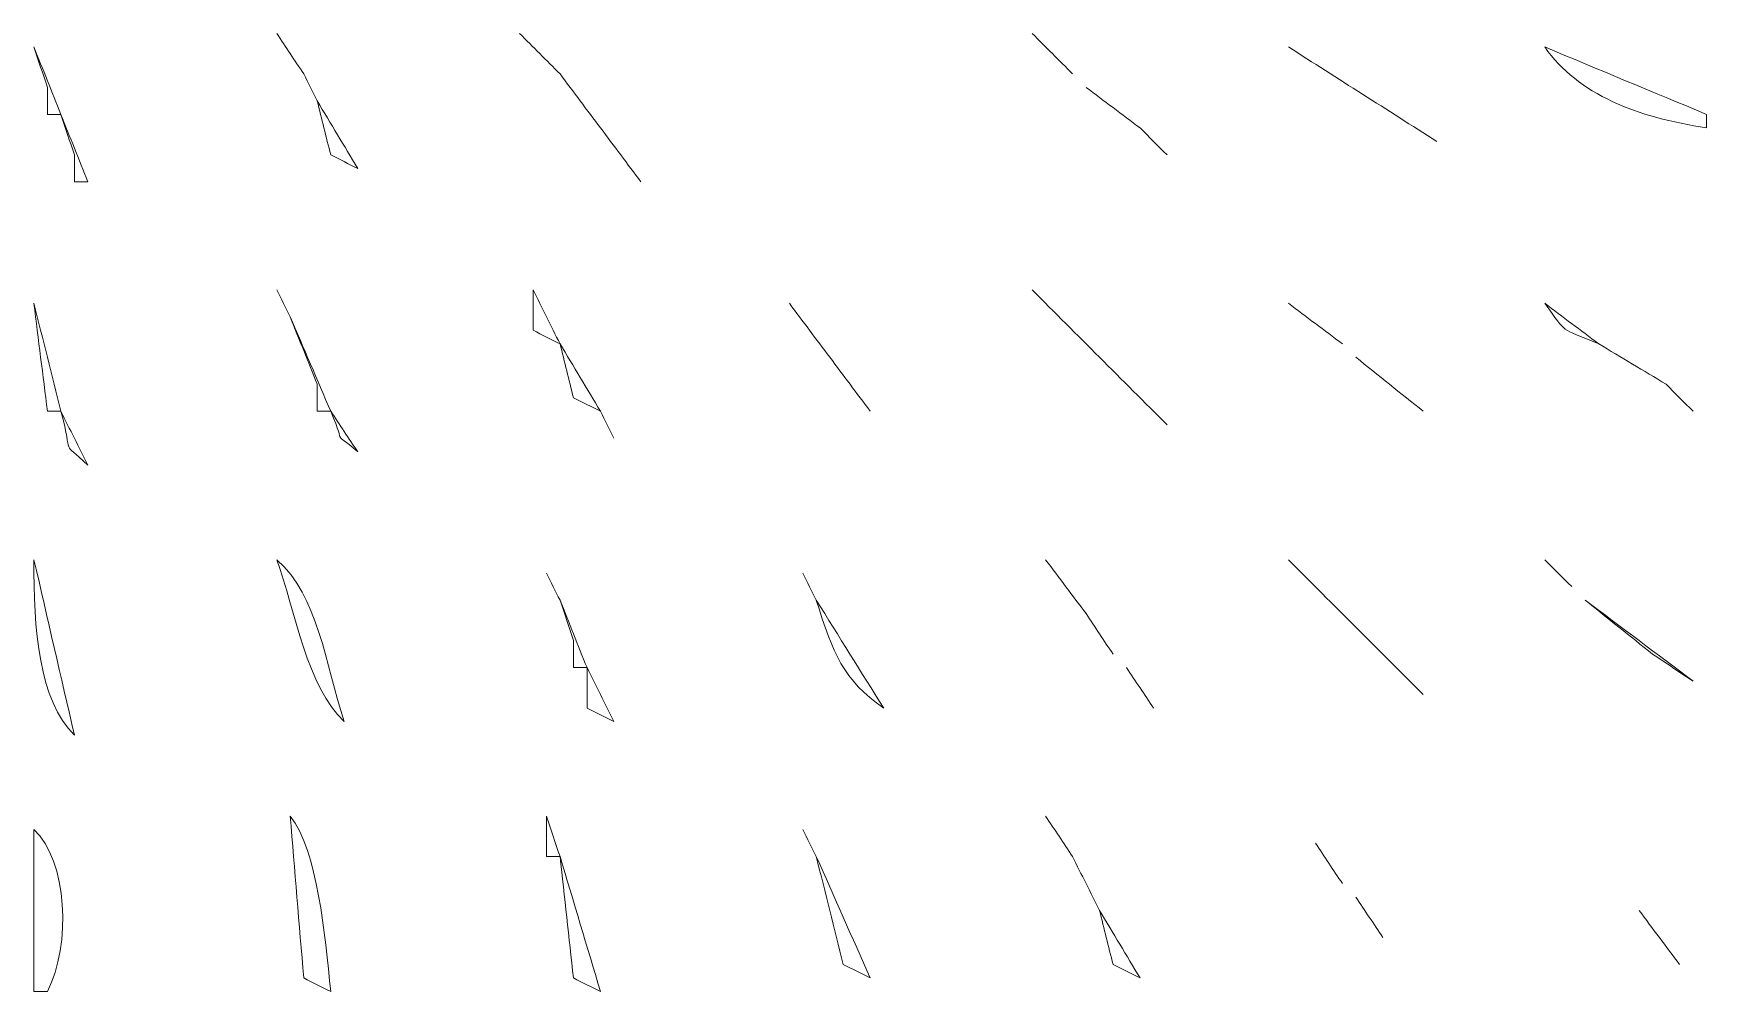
# Model space of a CAD drawing. Extents: x 69 to 542, y -750 to -43.
# Drawn here: x 72.9 to 196.9, y -749.3 to -678.3 of the extents above; entities that cross this region are included whole.
import ezdxf

# ---------------------------------------------------------------- set-up
doc = ezdxf.new("R2010")
doc.units = 0
doc.header["$MEASUREMENT"] = 0
doc.layers.add('Layer 1', color=7, linetype='Continuous', lineweight=0)

msp = doc.modelspace()

# ---------------------------------------------------------------- linework, layer by layer
at = {"layer": 'Layer 1', "color": 240, "lineweight": 18, "true_color": 0xed1c24}
for points, knots in [([(90.94, -678.33), (91.6, -679.33), (92.27, -680.33), (92.94, -681.33), (92.27, -680.33), (91.6, -679.33), (90.94, -678.33)], [0, 0, 0, 0, 1, 1, 1, 2, 2, 2, 2]), ([(90.94, -678.33), (91.6, -679.33), (92.27, -680.33), (92.94, -681.33), (92.27, -680.33), (91.6, -679.33), (90.94, -678.33)], [0, 0, 0, 0, 1, 1, 1, 2, 2, 2, 2]), ([(90.94, -678.33), (91.6, -679.33), (92.27, -680.33), (92.94, -681.33), (92.27, -680.33), (91.6, -679.33), (90.94, -678.33)], [0, 0, 0, 0, 1, 1, 1, 2, 2, 2, 2]), ([(108.94, -678.33), (109.94, -679.33), (110.94, -680.33), (111.94, -681.33), (110.94, -680.33), (109.94, -679.33), (108.94, -678.33)], [0, 0, 0, 0, 1, 1, 1, 2, 2, 2, 2]), ([(108.94, -678.33), (109.94, -679.33), (110.94, -680.33), (111.94, -681.33), (110.94, -680.33), (109.94, -679.33), (108.94, -678.33)], [0, 0, 0, 0, 1, 1, 1, 2, 2, 2, 2]), ([(108.94, -678.33), (109.94, -679.33), (110.94, -680.33), (111.94, -681.33), (110.94, -680.33), (109.94, -679.33), (108.94, -678.33)], [0, 0, 0, 0, 1, 1, 1, 2, 2, 2, 2]), ([(146.94, -678.33), (147.94, -679.33), (148.94, -680.33), (149.94, -681.33), (148.94, -680.33), (147.94, -679.33), (146.94, -678.33)], [0, 0, 0, 0, 1, 1, 1, 2, 2, 2, 2]), ([(146.94, -678.33), (147.94, -679.33), (148.94, -680.33), (149.94, -681.33), (148.94, -680.33), (147.94, -679.33), (146.94, -678.33)], [0, 0, 0, 0, 1, 1, 1, 2, 2, 2, 2]), ([(146.94, -678.33), (147.94, -679.33), (148.94, -680.33), (149.94, -681.33), (148.94, -680.33), (147.94, -679.33), (146.94, -678.33)], [0, 0, 0, 0, 1, 1, 1, 2, 2, 2, 2]), ([(72.94, -679.33), (73.6, -681), (74.27, -682.67), (74.94, -684.33), (74.6, -684.33), (74.27, -684.33), (73.94, -684.33), (73.94, -683.67), (73.94, -683), (73.94, -682.33), (73.6, -681.33), (73.27, -680.33), (72.94, -679.33)], [0, 0, 0, 0, 1, 1, 1, 2, 2, 2, 3, 3, 3, 4, 4, 4, 4]), ([(72.94, -679.33), (73.6, -681), (74.27, -682.67), (74.94, -684.33), (74.6, -684.33), (74.27, -684.33), (73.94, -684.33), (73.94, -683.67), (73.94, -683), (73.94, -682.33), (73.6, -681.33), (73.27, -680.33), (72.94, -679.33)], [0, 0, 0, 0, 1, 1, 1, 2, 2, 2, 3, 3, 3, 4, 4, 4, 4]), ([(72.94, -679.33), (73.6, -681), (74.27, -682.67), (74.94, -684.33), (74.6, -684.33), (74.27, -684.33), (73.94, -684.33), (73.94, -683.67), (73.94, -683), (73.94, -682.33), (73.6, -681.33), (73.27, -680.33), (72.94, -679.33)], [0, 0, 0, 0, 1, 1, 1, 2, 2, 2, 3, 3, 3, 4, 4, 4, 4]), ([(165.94, -679.33), (169.6, -681.67), (173.27, -684), (176.94, -686.33), (173.27, -684), (169.6, -681.67), (165.94, -679.33)], [0, 0, 0, 0, 1, 1, 1, 2, 2, 2, 2]), ([(165.94, -679.33), (169.6, -681.67), (173.27, -684), (176.94, -686.33), (173.27, -684), (169.6, -681.67), (165.94, -679.33)], [0, 0, 0, 0, 1, 1, 1, 2, 2, 2, 2]), ([(165.94, -679.33), (169.6, -681.67), (173.27, -684), (176.94, -686.33), (173.27, -684), (169.6, -681.67), (165.94, -679.33)], [0, 0, 0, 0, 1, 1, 1, 2, 2, 2, 2]), ([(184.94, -679.33), (188.94, -681), (192.94, -682.67), (196.94, -684.33), (196.94, -684.67), (196.94, -685), (196.94, -685.33), (191.79, -684.54), (187.42, -682.89), (184.94, -679.33)], [0, 0, 0, 0, 1, 1, 1, 2, 2, 2, 3, 3, 3, 3]), ([(184.94, -679.33), (188.94, -681), (192.94, -682.67), (196.94, -684.33), (196.94, -684.67), (196.94, -685), (196.94, -685.33), (191.79, -684.54), (187.42, -682.89), (184.94, -679.33)], [0, 0, 0, 0, 1, 1, 1, 2, 2, 2, 3, 3, 3, 3]), ([(184.94, -679.33), (188.94, -681), (192.94, -682.67), (196.94, -684.33), (196.94, -684.67), (196.94, -685), (196.94, -685.33), (191.79, -684.54), (187.42, -682.89), (184.94, -679.33)], [0, 0, 0, 0, 1, 1, 1, 2, 2, 2, 3, 3, 3, 3]), ([(92.94, -681.33), (93.27, -682), (93.6, -682.67), (93.94, -683.33), (93.6, -682.67), (93.27, -682), (92.94, -681.33)], [0, 0, 0, 0, 1, 1, 1, 2, 2, 2, 2]), ([(92.94, -681.33), (93.27, -682), (93.6, -682.67), (93.94, -683.33), (93.6, -682.67), (93.27, -682), (92.94, -681.33)], [0, 0, 0, 0, 1, 1, 1, 2, 2, 2, 2]), ([(92.94, -681.33), (93.27, -682), (93.6, -682.67), (93.94, -683.33), (93.6, -682.67), (93.27, -682), (92.94, -681.33)], [0, 0, 0, 0, 1, 1, 1, 2, 2, 2, 2]), ([(111.94, -681.33), (112.94, -682.67), (113.94, -684), (114.94, -685.33), (113.94, -684), (112.94, -682.67), (111.94, -681.33)], [0, 0, 0, 0, 1, 1, 1, 2, 2, 2, 2]), ([(111.94, -681.33), (112.94, -682.67), (113.94, -684), (114.94, -685.33), (113.94, -684), (112.94, -682.67), (111.94, -681.33)], [0, 0, 0, 0, 1, 1, 1, 2, 2, 2, 2]), ([(111.94, -681.33), (112.94, -682.67), (113.94, -684), (114.94, -685.33), (113.94, -684), (112.94, -682.67), (111.94, -681.33)], [0, 0, 0, 0, 1, 1, 1, 2, 2, 2, 2]), ([(93.94, -683.33), (94.94, -685), (95.94, -686.67), (96.94, -688.33), (96.27, -688), (95.6, -687.67), (94.94, -687.33), (94.6, -686), (94.27, -684.67), (93.94, -683.33)], [0, 0, 0, 0, 1, 1, 1, 2, 2, 2, 3, 3, 3, 3]), ([(93.94, -683.33), (94.94, -685), (95.94, -686.67), (96.94, -688.33), (96.27, -688), (95.6, -687.67), (94.94, -687.33), (94.6, -686), (94.27, -684.67), (93.94, -683.33)], [0, 0, 0, 0, 1, 1, 1, 2, 2, 2, 3, 3, 3, 3]), ([(93.94, -683.33), (94.94, -685), (95.94, -686.67), (96.94, -688.33), (96.27, -688), (95.6, -687.67), (94.94, -687.33), (94.6, -686), (94.27, -684.67), (93.94, -683.33)], [0, 0, 0, 0, 1, 1, 1, 2, 2, 2, 3, 3, 3, 3]), ([(150.94, -682.33), (152.27, -683.33), (153.6, -684.33), (154.94, -685.33), (153.6, -684.33), (152.27, -683.33), (150.94, -682.33)], [0, 0, 0, 0, 1, 1, 1, 2, 2, 2, 2]), ([(150.94, -682.33), (152.27, -683.33), (153.6, -684.33), (154.94, -685.33), (153.6, -684.33), (152.27, -683.33), (150.94, -682.33)], [0, 0, 0, 0, 1, 1, 1, 2, 2, 2, 2]), ([(150.94, -682.33), (152.27, -683.33), (153.6, -684.33), (154.94, -685.33), (153.6, -684.33), (152.27, -683.33), (150.94, -682.33)], [0, 0, 0, 0, 1, 1, 1, 2, 2, 2, 2]), ([(74.94, -684.33), (75.6, -686), (76.27, -687.67), (76.94, -689.33), (76.6, -689.33), (76.27, -689.33), (75.94, -689.33), (75.94, -688.67), (75.94, -688), (75.94, -687.33), (75.6, -686.33), (75.27, -685.33), (74.94, -684.33)], [0, 0, 0, 0, 1, 1, 1, 2, 2, 2, 3, 3, 3, 4, 4, 4, 4]), ([(74.94, -684.33), (75.6, -686), (76.27, -687.67), (76.94, -689.33), (76.6, -689.33), (76.27, -689.33), (75.94, -689.33), (75.94, -688.67), (75.94, -688), (75.94, -687.33), (75.6, -686.33), (75.27, -685.33), (74.94, -684.33)], [0, 0, 0, 0, 1, 1, 1, 2, 2, 2, 3, 3, 3, 4, 4, 4, 4]), ([(74.94, -684.33), (75.6, -686), (76.27, -687.67), (76.94, -689.33), (76.6, -689.33), (76.27, -689.33), (75.94, -689.33), (75.94, -688.67), (75.94, -688), (75.94, -687.33), (75.6, -686.33), (75.27, -685.33), (74.94, -684.33)], [0, 0, 0, 0, 1, 1, 1, 2, 2, 2, 3, 3, 3, 4, 4, 4, 4]), ([(114.94, -685.33), (115.94, -686.67), (116.94, -688), (117.94, -689.33), (116.94, -688), (115.94, -686.67), (114.94, -685.33)], [0, 0, 0, 0, 1, 1, 1, 2, 2, 2, 2]), ([(114.94, -685.33), (115.94, -686.67), (116.94, -688), (117.94, -689.33), (116.94, -688), (115.94, -686.67), (114.94, -685.33)], [0, 0, 0, 0, 1, 1, 1, 2, 2, 2, 2]), ([(114.94, -685.33), (115.94, -686.67), (116.94, -688), (117.94, -689.33), (116.94, -688), (115.94, -686.67), (114.94, -685.33)], [0, 0, 0, 0, 1, 1, 1, 2, 2, 2, 2]), ([(154.94, -685.33), (155.6, -686), (156.27, -686.67), (156.94, -687.33), (156.27, -686.67), (155.6, -686), (154.94, -685.33)], [0, 0, 0, 0, 1, 1, 1, 2, 2, 2, 2]), ([(154.94, -685.33), (155.6, -686), (156.27, -686.67), (156.94, -687.33), (156.27, -686.67), (155.6, -686), (154.94, -685.33)], [0, 0, 0, 0, 1, 1, 1, 2, 2, 2, 2]), ([(154.94, -685.33), (155.6, -686), (156.27, -686.67), (156.94, -687.33), (156.27, -686.67), (155.6, -686), (154.94, -685.33)], [0, 0, 0, 0, 1, 1, 1, 2, 2, 2, 2]), ([(90.94, -697.33), (91.27, -698), (91.6, -698.67), (91.94, -699.33), (91.6, -698.67), (91.27, -698), (90.94, -697.33)], [0, 0, 0, 0, 1, 1, 1, 2, 2, 2, 2]), ([(90.94, -697.33), (91.27, -698), (91.6, -698.67), (91.94, -699.33), (91.6, -698.67), (91.27, -698), (90.94, -697.33)], [0, 0, 0, 0, 1, 1, 1, 2, 2, 2, 2]), ([(90.94, -697.33), (91.27, -698), (91.6, -698.67), (91.94, -699.33), (91.6, -698.67), (91.27, -698), (90.94, -697.33)], [0, 0, 0, 0, 1, 1, 1, 2, 2, 2, 2]), ([(109.94, -697.33), (110.6, -698.67), (111.27, -700), (111.94, -701.33), (111.27, -701), (110.6, -700.67), (109.94, -700.33), (109.94, -699.33), (109.94, -698.33), (109.94, -697.33)], [0, 0, 0, 0, 1, 1, 1, 2, 2, 2, 3, 3, 3, 3]), ([(109.94, -697.33), (110.6, -698.67), (111.27, -700), (111.94, -701.33), (111.27, -701), (110.6, -700.67), (109.94, -700.33), (109.94, -699.33), (109.94, -698.33), (109.94, -697.33)], [0, 0, 0, 0, 1, 1, 1, 2, 2, 2, 3, 3, 3, 3]), ([(109.94, -697.33), (110.6, -698.67), (111.27, -700), (111.94, -701.33), (111.27, -701), (110.6, -700.67), (109.94, -700.33), (109.94, -699.33), (109.94, -698.33), (109.94, -697.33)], [0, 0, 0, 0, 1, 1, 1, 2, 2, 2, 3, 3, 3, 3]), ([(146.94, -697.33), (150.27, -700.67), (153.6, -704), (156.94, -707.33), (153.6, -704), (150.27, -700.67), (146.94, -697.33)], [0, 0, 0, 0, 1, 1, 1, 2, 2, 2, 2]), ([(146.94, -697.33), (150.27, -700.67), (153.6, -704), (156.94, -707.33), (153.6, -704), (150.27, -700.67), (146.94, -697.33)], [0, 0, 0, 0, 1, 1, 1, 2, 2, 2, 2]), ([(146.94, -697.33), (150.27, -700.67), (153.6, -704), (156.94, -707.33), (153.6, -704), (150.27, -700.67), (146.94, -697.33)], [0, 0, 0, 0, 1, 1, 1, 2, 2, 2, 2]), ([(72.94, -698.33), (73.6, -701), (74.27, -703.67), (74.94, -706.33), (74.6, -706.33), (74.27, -706.33), (73.94, -706.33), (73.6, -703.67), (73.27, -701), (72.94, -698.33)], [0, 0, 0, 0, 1, 1, 1, 2, 2, 2, 3, 3, 3, 3]), ([(72.94, -698.33), (73.6, -701), (74.27, -703.67), (74.94, -706.33), (74.6, -706.33), (74.27, -706.33), (73.94, -706.33), (73.6, -703.67), (73.27, -701), (72.94, -698.33)], [0, 0, 0, 0, 1, 1, 1, 2, 2, 2, 3, 3, 3, 3]), ([(72.94, -698.33), (73.6, -701), (74.27, -703.67), (74.94, -706.33), (74.6, -706.33), (74.27, -706.33), (73.94, -706.33), (73.6, -703.67), (73.27, -701), (72.94, -698.33)], [0, 0, 0, 0, 1, 1, 1, 2, 2, 2, 3, 3, 3, 3]), ([(91.94, -699.33), (92.94, -701.67), (93.94, -704), (94.94, -706.33), (94.6, -706.33), (94.27, -706.33), (93.94, -706.33), (93.94, -705.67), (93.94, -705), (93.94, -704.33), (93.27, -702.67), (92.6, -701), (91.94, -699.33)], [0, 0, 0, 0, 1, 1, 1, 2, 2, 2, 3, 3, 3, 4, 4, 4, 4]), ([(91.94, -699.33), (92.94, -701.67), (93.94, -704), (94.94, -706.33), (94.6, -706.33), (94.27, -706.33), (93.94, -706.33), (93.94, -705.67), (93.94, -705), (93.94, -704.33), (93.27, -702.67), (92.6, -701), (91.94, -699.33)], [0, 0, 0, 0, 1, 1, 1, 2, 2, 2, 3, 3, 3, 4, 4, 4, 4]), ([(91.94, -699.33), (92.94, -701.67), (93.94, -704), (94.94, -706.33), (94.6, -706.33), (94.27, -706.33), (93.94, -706.33), (93.94, -705.67), (93.94, -705), (93.94, -704.33), (93.27, -702.67), (92.6, -701), (91.94, -699.33)], [0, 0, 0, 0, 1, 1, 1, 2, 2, 2, 3, 3, 3, 4, 4, 4, 4]), ([(128.94, -698.33), (129.94, -699.67), (130.94, -701), (131.94, -702.33), (130.94, -701), (129.94, -699.67), (128.94, -698.33)], [0, 0, 0, 0, 1, 1, 1, 2, 2, 2, 2]), ([(128.94, -698.33), (129.94, -699.67), (130.94, -701), (131.94, -702.33), (130.94, -701), (129.94, -699.67), (128.94, -698.33)], [0, 0, 0, 0, 1, 1, 1, 2, 2, 2, 2]), ([(128.94, -698.33), (129.94, -699.67), (130.94, -701), (131.94, -702.33), (130.94, -701), (129.94, -699.67), (128.94, -698.33)], [0, 0, 0, 0, 1, 1, 1, 2, 2, 2, 2]), ([(165.94, -698.33), (167.27, -699.33), (168.6, -700.33), (169.94, -701.33), (168.6, -700.33), (167.27, -699.33), (165.94, -698.33)], [0, 0, 0, 0, 1, 1, 1, 2, 2, 2, 2]), ([(165.94, -698.33), (167.27, -699.33), (168.6, -700.33), (169.94, -701.33), (168.6, -700.33), (167.27, -699.33), (165.94, -698.33)], [0, 0, 0, 0, 1, 1, 1, 2, 2, 2, 2]), ([(165.94, -698.33), (167.27, -699.33), (168.6, -700.33), (169.94, -701.33), (168.6, -700.33), (167.27, -699.33), (165.94, -698.33)], [0, 0, 0, 0, 1, 1, 1, 2, 2, 2, 2]), ([(184.94, -698.33), (186.27, -699.33), (187.6, -700.33), (188.94, -701.33), (185.93, -700.05), (186.69, -700.71), (184.94, -698.33)], [0, 0, 0, 0, 1, 1, 1, 2, 2, 2, 2]), ([(184.94, -698.33), (186.27, -699.33), (187.6, -700.33), (188.94, -701.33), (185.93, -700.05), (186.69, -700.71), (184.94, -698.33)], [0, 0, 0, 0, 1, 1, 1, 2, 2, 2, 2]), ([(184.94, -698.33), (186.27, -699.33), (187.6, -700.33), (188.94, -701.33), (185.93, -700.05), (186.69, -700.71), (184.94, -698.33)], [0, 0, 0, 0, 1, 1, 1, 2, 2, 2, 2]), ([(111.94, -701.33), (112.94, -703), (113.94, -704.67), (114.94, -706.33), (114.27, -706), (113.6, -705.67), (112.94, -705.33), (112.6, -704), (112.27, -702.67), (111.94, -701.33)], [0, 0, 0, 0, 1, 1, 1, 2, 2, 2, 3, 3, 3, 3]), ([(111.94, -701.33), (112.94, -703), (113.94, -704.67), (114.94, -706.33), (114.27, -706), (113.6, -705.67), (112.94, -705.33), (112.6, -704), (112.27, -702.67), (111.94, -701.33)], [0, 0, 0, 0, 1, 1, 1, 2, 2, 2, 3, 3, 3, 3]), ([(111.94, -701.33), (112.94, -703), (113.94, -704.67), (114.94, -706.33), (114.27, -706), (113.6, -705.67), (112.94, -705.33), (112.6, -704), (112.27, -702.67), (111.94, -701.33)], [0, 0, 0, 0, 1, 1, 1, 2, 2, 2, 3, 3, 3, 3]), ([(188.94, -701.33), (190.6, -702.33), (192.27, -703.33), (193.94, -704.33), (192.27, -703.33), (190.6, -702.33), (188.94, -701.33)], [0, 0, 0, 0, 1, 1, 1, 2, 2, 2, 2]), ([(188.94, -701.33), (190.6, -702.33), (192.27, -703.33), (193.94, -704.33), (192.27, -703.33), (190.6, -702.33), (188.94, -701.33)], [0, 0, 0, 0, 1, 1, 1, 2, 2, 2, 2]), ([(188.94, -701.33), (190.6, -702.33), (192.27, -703.33), (193.94, -704.33), (192.27, -703.33), (190.6, -702.33), (188.94, -701.33)], [0, 0, 0, 0, 1, 1, 1, 2, 2, 2, 2]), ([(131.94, -702.33), (132.94, -703.67), (133.94, -705), (134.94, -706.33), (133.94, -705), (132.94, -703.67), (131.94, -702.33)], [0, 0, 0, 0, 1, 1, 1, 2, 2, 2, 2]), ([(131.94, -702.33), (132.94, -703.67), (133.94, -705), (134.94, -706.33), (133.94, -705), (132.94, -703.67), (131.94, -702.33)], [0, 0, 0, 0, 1, 1, 1, 2, 2, 2, 2]), ([(131.94, -702.33), (132.94, -703.67), (133.94, -705), (134.94, -706.33), (133.94, -705), (132.94, -703.67), (131.94, -702.33)], [0, 0, 0, 0, 1, 1, 1, 2, 2, 2, 2]), ([(170.94, -702.33), (172.6, -703.67), (174.27, -705), (175.94, -706.33), (174.27, -705), (172.6, -703.67), (170.94, -702.33)], [0, 0, 0, 0, 1, 1, 1, 2, 2, 2, 2]), ([(170.94, -702.33), (172.6, -703.67), (174.27, -705), (175.94, -706.33), (174.27, -705), (172.6, -703.67), (170.94, -702.33)], [0, 0, 0, 0, 1, 1, 1, 2, 2, 2, 2]), ([(170.94, -702.33), (172.6, -703.67), (174.27, -705), (175.94, -706.33), (174.27, -705), (172.6, -703.67), (170.94, -702.33)], [0, 0, 0, 0, 1, 1, 1, 2, 2, 2, 2]), ([(193.94, -704.33), (194.6, -705), (195.27, -705.67), (195.94, -706.33), (195.27, -705.67), (194.6, -705), (193.94, -704.33)], [0, 0, 0, 0, 1, 1, 1, 2, 2, 2, 2]), ([(193.94, -704.33), (194.6, -705), (195.27, -705.67), (195.94, -706.33), (195.27, -705.67), (194.6, -705), (193.94, -704.33)], [0, 0, 0, 0, 1, 1, 1, 2, 2, 2, 2]), ([(193.94, -704.33), (194.6, -705), (195.27, -705.67), (195.94, -706.33), (195.27, -705.67), (194.6, -705), (193.94, -704.33)], [0, 0, 0, 0, 1, 1, 1, 2, 2, 2, 2]), ([(74.94, -706.33), (75.6, -707.67), (76.27, -709), (76.94, -710.33), (74.87, -708.37), (75.9, -709.96), (74.94, -706.33)], [0, 0, 0, 0, 1, 1, 1, 2, 2, 2, 2]), ([(74.94, -706.33), (75.6, -707.67), (76.27, -709), (76.94, -710.33), (74.87, -708.37), (75.9, -709.96), (74.94, -706.33)], [0, 0, 0, 0, 1, 1, 1, 2, 2, 2, 2]), ([(74.94, -706.33), (75.6, -707.67), (76.27, -709), (76.94, -710.33), (74.87, -708.37), (75.9, -709.96), (74.94, -706.33)], [0, 0, 0, 0, 1, 1, 1, 2, 2, 2, 2]), ([(94.94, -706.33), (95.6, -707.33), (96.27, -708.33), (96.94, -709.33), (94.89, -707.53), (96.23, -709.32), (94.94, -706.33)], [0, 0, 0, 0, 1, 1, 1, 2, 2, 2, 2]), ([(94.94, -706.33), (95.6, -707.33), (96.27, -708.33), (96.94, -709.33), (94.89, -707.53), (96.23, -709.32), (94.94, -706.33)], [0, 0, 0, 0, 1, 1, 1, 2, 2, 2, 2]), ([(94.94, -706.33), (95.6, -707.33), (96.27, -708.33), (96.94, -709.33), (94.89, -707.53), (96.23, -709.32), (94.94, -706.33)], [0, 0, 0, 0, 1, 1, 1, 2, 2, 2, 2]), ([(114.94, -706.33), (115.27, -707), (115.6, -707.67), (115.94, -708.33), (115.6, -707.67), (115.27, -707), (114.94, -706.33)], [0, 0, 0, 0, 1, 1, 1, 2, 2, 2, 2]), ([(114.94, -706.33), (115.27, -707), (115.6, -707.67), (115.94, -708.33), (115.6, -707.67), (115.27, -707), (114.94, -706.33)], [0, 0, 0, 0, 1, 1, 1, 2, 2, 2, 2]), ([(114.94, -706.33), (115.27, -707), (115.6, -707.67), (115.94, -708.33), (115.6, -707.67), (115.27, -707), (114.94, -706.33)], [0, 0, 0, 0, 1, 1, 1, 2, 2, 2, 2]), ([(72.94, -717.33), (73.94, -721.67), (74.94, -726), (75.94, -730.33), (73.32, -727.78), (72.9, -722.47), (72.94, -717.33)], [0, 0, 0, 0, 1, 1, 1, 2, 2, 2, 2]), ([(72.94, -717.33), (73.94, -721.67), (74.94, -726), (75.94, -730.33), (73.32, -727.78), (72.9, -722.47), (72.94, -717.33)], [0, 0, 0, 0, 1, 1, 1, 2, 2, 2, 2]), ([(72.94, -717.33), (73.94, -721.67), (74.94, -726), (75.94, -730.33), (73.32, -727.78), (72.9, -722.47), (72.94, -717.33)], [0, 0, 0, 0, 1, 1, 1, 2, 2, 2, 2]), ([(90.94, -717.33), (94, -720.01), (94.56, -725.05), (95.94, -729.33), (93.17, -726.74), (92.32, -721.18), (90.94, -717.33)], [0, 0, 0, 0, 1, 1, 1, 2, 2, 2, 2]), ([(90.94, -717.33), (94, -720.01), (94.56, -725.05), (95.94, -729.33), (93.17, -726.74), (92.32, -721.18), (90.94, -717.33)], [0, 0, 0, 0, 1, 1, 1, 2, 2, 2, 2]), ([(90.94, -717.33), (94, -720.01), (94.56, -725.05), (95.94, -729.33), (93.17, -726.74), (92.32, -721.18), (90.94, -717.33)], [0, 0, 0, 0, 1, 1, 1, 2, 2, 2, 2]), ([(147.94, -717.33), (148.94, -718.67), (149.94, -720), (150.94, -721.33), (149.94, -720), (148.94, -718.67), (147.94, -717.33)], [0, 0, 0, 0, 1, 1, 1, 2, 2, 2, 2]), ([(147.94, -717.33), (148.94, -718.67), (149.94, -720), (150.94, -721.33), (149.94, -720), (148.94, -718.67), (147.94, -717.33)], [0, 0, 0, 0, 1, 1, 1, 2, 2, 2, 2]), ([(147.94, -717.33), (148.94, -718.67), (149.94, -720), (150.94, -721.33), (149.94, -720), (148.94, -718.67), (147.94, -717.33)], [0, 0, 0, 0, 1, 1, 1, 2, 2, 2, 2]), ([(165.94, -717.33), (169.27, -720.67), (172.6, -724), (175.94, -727.33), (172.6, -724), (169.27, -720.67), (165.94, -717.33)], [0, 0, 0, 0, 1, 1, 1, 2, 2, 2, 2]), ([(165.94, -717.33), (169.27, -720.67), (172.6, -724), (175.94, -727.33), (172.6, -724), (169.27, -720.67), (165.94, -717.33)], [0, 0, 0, 0, 1, 1, 1, 2, 2, 2, 2]), ([(165.94, -717.33), (169.27, -720.67), (172.6, -724), (175.94, -727.33), (172.6, -724), (169.27, -720.67), (165.94, -717.33)], [0, 0, 0, 0, 1, 1, 1, 2, 2, 2, 2]), ([(184.94, -717.33), (185.6, -718), (186.27, -718.67), (186.94, -719.33), (186.27, -718.67), (185.6, -718), (184.94, -717.33)], [0, 0, 0, 0, 1, 1, 1, 2, 2, 2, 2]), ([(184.94, -717.33), (185.6, -718), (186.27, -718.67), (186.94, -719.33), (186.27, -718.67), (185.6, -718), (184.94, -717.33)], [0, 0, 0, 0, 1, 1, 1, 2, 2, 2, 2]), ([(184.94, -717.33), (185.6, -718), (186.27, -718.67), (186.94, -719.33), (186.27, -718.67), (185.6, -718), (184.94, -717.33)], [0, 0, 0, 0, 1, 1, 1, 2, 2, 2, 2]), ([(110.94, -718.33), (111.27, -719), (111.6, -719.67), (111.94, -720.33), (111.6, -719.67), (111.27, -719), (110.94, -718.33)], [0, 0, 0, 0, 1, 1, 1, 2, 2, 2, 2]), ([(110.94, -718.33), (111.27, -719), (111.6, -719.67), (111.94, -720.33), (111.6, -719.67), (111.27, -719), (110.94, -718.33)], [0, 0, 0, 0, 1, 1, 1, 2, 2, 2, 2]), ([(110.94, -718.33), (111.27, -719), (111.6, -719.67), (111.94, -720.33), (111.6, -719.67), (111.27, -719), (110.94, -718.33)], [0, 0, 0, 0, 1, 1, 1, 2, 2, 2, 2]), ([(129.94, -718.33), (130.27, -719), (130.6, -719.67), (130.94, -720.33), (130.6, -719.67), (130.27, -719), (129.94, -718.33)], [0, 0, 0, 0, 1, 1, 1, 2, 2, 2, 2]), ([(129.94, -718.33), (130.27, -719), (130.6, -719.67), (130.94, -720.33), (130.6, -719.67), (130.27, -719), (129.94, -718.33)], [0, 0, 0, 0, 1, 1, 1, 2, 2, 2, 2]), ([(129.94, -718.33), (130.27, -719), (130.6, -719.67), (130.94, -720.33), (130.6, -719.67), (130.27, -719), (129.94, -718.33)], [0, 0, 0, 0, 1, 1, 1, 2, 2, 2, 2]), ([(111.94, -720.33), (112.6, -722), (113.27, -723.67), (113.94, -725.33), (113.6, -725.33), (113.27, -725.33), (112.94, -725.33), (112.94, -724.67), (112.94, -724), (112.94, -723.33), (112.6, -722.33), (112.27, -721.33), (111.94, -720.33)], [0, 0, 0, 0, 1, 1, 1, 2, 2, 2, 3, 3, 3, 4, 4, 4, 4]), ([(111.94, -720.33), (112.6, -722), (113.27, -723.67), (113.94, -725.33), (113.6, -725.33), (113.27, -725.33), (112.94, -725.33), (112.94, -724.67), (112.94, -724), (112.94, -723.33), (112.6, -722.33), (112.27, -721.33), (111.94, -720.33)], [0, 0, 0, 0, 1, 1, 1, 2, 2, 2, 3, 3, 3, 4, 4, 4, 4]), ([(111.94, -720.33), (112.6, -722), (113.27, -723.67), (113.94, -725.33), (113.6, -725.33), (113.27, -725.33), (112.94, -725.33), (112.94, -724.67), (112.94, -724), (112.94, -723.33), (112.6, -722.33), (112.27, -721.33), (111.94, -720.33)], [0, 0, 0, 0, 1, 1, 1, 2, 2, 2, 3, 3, 3, 4, 4, 4, 4]), ([(130.94, -720.33), (132.6, -723), (134.27, -725.67), (135.94, -728.33), (132.91, -726.23), (132.17, -724.25), (130.94, -720.33)], [0, 0, 0, 0, 1, 1, 1, 2, 2, 2, 2]), ([(130.94, -720.33), (132.6, -723), (134.27, -725.67), (135.94, -728.33), (132.91, -726.23), (132.17, -724.25), (130.94, -720.33)], [0, 0, 0, 0, 1, 1, 1, 2, 2, 2, 2]), ([(130.94, -720.33), (132.6, -723), (134.27, -725.67), (135.94, -728.33), (132.91, -726.23), (132.17, -724.25), (130.94, -720.33)], [0, 0, 0, 0, 1, 1, 1, 2, 2, 2, 2]), ([(187.94, -720.33), (190.6, -722.33), (193.27, -724.33), (195.94, -726.33), (194.94, -725.67), (193.94, -725), (192.94, -724.33), (191.27, -723), (189.6, -721.67), (187.94, -720.33)], [0, 0, 0, 0, 1, 1, 1, 2, 2, 2, 3, 3, 3, 3]), ([(187.94, -720.33), (190.6, -722.33), (193.27, -724.33), (195.94, -726.33), (194.94, -725.67), (193.94, -725), (192.94, -724.33), (191.27, -723), (189.6, -721.67), (187.94, -720.33)], [0, 0, 0, 0, 1, 1, 1, 2, 2, 2, 3, 3, 3, 3]), ([(187.94, -720.33), (190.6, -722.33), (193.27, -724.33), (195.94, -726.33), (194.94, -725.67), (193.94, -725), (192.94, -724.33), (191.27, -723), (189.6, -721.67), (187.94, -720.33)], [0, 0, 0, 0, 1, 1, 1, 2, 2, 2, 3, 3, 3, 3]), ([(150.94, -721.33), (151.6, -722.33), (152.27, -723.33), (152.94, -724.33), (152.27, -723.33), (151.6, -722.33), (150.94, -721.33)], [0, 0, 0, 0, 1, 1, 1, 2, 2, 2, 2]), ([(150.94, -721.33), (151.6, -722.33), (152.27, -723.33), (152.94, -724.33), (152.27, -723.33), (151.6, -722.33), (150.94, -721.33)], [0, 0, 0, 0, 1, 1, 1, 2, 2, 2, 2]), ([(150.94, -721.33), (151.6, -722.33), (152.27, -723.33), (152.94, -724.33), (152.27, -723.33), (151.6, -722.33), (150.94, -721.33)], [0, 0, 0, 0, 1, 1, 1, 2, 2, 2, 2]), ([(113.94, -725.33), (114.6, -726.67), (115.27, -728), (115.94, -729.33), (115.27, -729), (114.6, -728.67), (113.94, -728.33), (113.94, -727.33), (113.94, -726.33), (113.94, -725.33)], [0, 0, 0, 0, 1, 1, 1, 2, 2, 2, 3, 3, 3, 3]), ([(113.94, -725.33), (114.6, -726.67), (115.27, -728), (115.94, -729.33), (115.27, -729), (114.6, -728.67), (113.94, -728.33), (113.94, -727.33), (113.94, -726.33), (113.94, -725.33)], [0, 0, 0, 0, 1, 1, 1, 2, 2, 2, 3, 3, 3, 3]), ([(113.94, -725.33), (114.6, -726.67), (115.27, -728), (115.94, -729.33), (115.27, -729), (114.6, -728.67), (113.94, -728.33), (113.94, -727.33), (113.94, -726.33), (113.94, -725.33)], [0, 0, 0, 0, 1, 1, 1, 2, 2, 2, 3, 3, 3, 3]), ([(153.94, -725.33), (154.6, -726.33), (155.27, -727.33), (155.94, -728.33), (155.27, -727.33), (154.6, -726.33), (153.94, -725.33)], [0, 0, 0, 0, 1, 1, 1, 2, 2, 2, 2]), ([(153.94, -725.33), (154.6, -726.33), (155.27, -727.33), (155.94, -728.33), (155.27, -727.33), (154.6, -726.33), (153.94, -725.33)], [0, 0, 0, 0, 1, 1, 1, 2, 2, 2, 2]), ([(153.94, -725.33), (154.6, -726.33), (155.27, -727.33), (155.94, -728.33), (155.27, -727.33), (154.6, -726.33), (153.94, -725.33)], [0, 0, 0, 0, 1, 1, 1, 2, 2, 2, 2]), ([(91.94, -736.33), (93.99, -739), (94.49, -745.08), (94.94, -749.33), (94.27, -749), (93.6, -748.67), (92.94, -748.33), (92.6, -744.33), (92.27, -740.33), (91.94, -736.33)], [0, 0, 0, 0, 1, 1, 1, 2, 2, 2, 3, 3, 3, 3]), ([(91.94, -736.33), (93.99, -739), (94.49, -745.08), (94.94, -749.33), (94.27, -749), (93.6, -748.67), (92.94, -748.33), (92.6, -744.33), (92.27, -740.33), (91.94, -736.33)], [0, 0, 0, 0, 1, 1, 1, 2, 2, 2, 3, 3, 3, 3]), ([(91.94, -736.33), (93.99, -739), (94.49, -745.08), (94.94, -749.33), (94.27, -749), (93.6, -748.67), (92.94, -748.33), (92.6, -744.33), (92.27, -740.33), (91.94, -736.33)], [0, 0, 0, 0, 1, 1, 1, 2, 2, 2, 3, 3, 3, 3]), ([(110.94, -736.33), (111.27, -737.33), (111.6, -738.33), (111.94, -739.33), (111.6, -739.33), (111.27, -739.33), (110.94, -739.33), (110.94, -738.33), (110.94, -737.33), (110.94, -736.33)], [0, 0, 0, 0, 1, 1, 1, 2, 2, 2, 3, 3, 3, 3]), ([(110.94, -736.33), (111.27, -737.33), (111.6, -738.33), (111.94, -739.33), (111.6, -739.33), (111.27, -739.33), (110.94, -739.33), (110.94, -738.33), (110.94, -737.33), (110.94, -736.33)], [0, 0, 0, 0, 1, 1, 1, 2, 2, 2, 3, 3, 3, 3]), ([(110.94, -736.33), (111.27, -737.33), (111.6, -738.33), (111.94, -739.33), (111.6, -739.33), (111.27, -739.33), (110.94, -739.33), (110.94, -738.33), (110.94, -737.33), (110.94, -736.33)], [0, 0, 0, 0, 1, 1, 1, 2, 2, 2, 3, 3, 3, 3]), ([(147.94, -736.33), (148.6, -737.33), (149.27, -738.33), (149.94, -739.33), (149.27, -738.33), (148.6, -737.33), (147.94, -736.33)], [0, 0, 0, 0, 1, 1, 1, 2, 2, 2, 2]), ([(147.94, -736.33), (148.6, -737.33), (149.27, -738.33), (149.94, -739.33), (149.27, -738.33), (148.6, -737.33), (147.94, -736.33)], [0, 0, 0, 0, 1, 1, 1, 2, 2, 2, 2]), ([(147.94, -736.33), (148.6, -737.33), (149.27, -738.33), (149.94, -739.33), (149.27, -738.33), (148.6, -737.33), (147.94, -736.33)], [0, 0, 0, 0, 1, 1, 1, 2, 2, 2, 2]), ([(72.94, -737.33), (75.41, -739.61), (75.72, -745.87), (73.94, -749.33), (73.6, -749.33), (73.27, -749.33), (72.94, -749.33), (72.94, -745.33), (72.94, -741.33), (72.94, -737.33)], [0, 0, 0, 0, 1, 1, 1, 2, 2, 2, 3, 3, 3, 3]), ([(72.94, -737.33), (75.41, -739.61), (75.72, -745.87), (73.94, -749.33), (73.6, -749.33), (73.27, -749.33), (72.94, -749.33), (72.94, -745.33), (72.94, -741.33), (72.94, -737.33)], [0, 0, 0, 0, 1, 1, 1, 2, 2, 2, 3, 3, 3, 3]), ([(72.94, -737.33), (75.41, -739.61), (75.72, -745.87), (73.94, -749.33), (73.6, -749.33), (73.27, -749.33), (72.94, -749.33), (72.94, -745.33), (72.94, -741.33), (72.94, -737.33)], [0, 0, 0, 0, 1, 1, 1, 2, 2, 2, 3, 3, 3, 3]), ([(129.94, -737.33), (130.27, -738), (130.6, -738.67), (130.94, -739.33), (130.6, -738.67), (130.27, -738), (129.94, -737.33)], [0, 0, 0, 0, 1, 1, 1, 2, 2, 2, 2]), ([(129.94, -737.33), (130.27, -738), (130.6, -738.67), (130.94, -739.33), (130.6, -738.67), (130.27, -738), (129.94, -737.33)], [0, 0, 0, 0, 1, 1, 1, 2, 2, 2, 2]), ([(129.94, -737.33), (130.27, -738), (130.6, -738.67), (130.94, -739.33), (130.6, -738.67), (130.27, -738), (129.94, -737.33)], [0, 0, 0, 0, 1, 1, 1, 2, 2, 2, 2]), ([(167.94, -738.33), (168.6, -739.33), (169.27, -740.33), (169.94, -741.33), (169.27, -740.33), (168.6, -739.33), (167.94, -738.33)], [0, 0, 0, 0, 1, 1, 1, 2, 2, 2, 2]), ([(167.94, -738.33), (168.6, -739.33), (169.27, -740.33), (169.94, -741.33), (169.27, -740.33), (168.6, -739.33), (167.94, -738.33)], [0, 0, 0, 0, 1, 1, 1, 2, 2, 2, 2]), ([(167.94, -738.33), (168.6, -739.33), (169.27, -740.33), (169.94, -741.33), (169.27, -740.33), (168.6, -739.33), (167.94, -738.33)], [0, 0, 0, 0, 1, 1, 1, 2, 2, 2, 2]), ([(111.94, -739.33), (112.94, -742.67), (113.94, -746), (114.94, -749.33), (114.27, -749), (113.6, -748.67), (112.94, -748.33), (112.6, -745.33), (112.27, -742.33), (111.94, -739.33)], [0, 0, 0, 0, 1, 1, 1, 2, 2, 2, 3, 3, 3, 3]), ([(111.94, -739.33), (112.94, -742.67), (113.94, -746), (114.94, -749.33), (114.27, -749), (113.6, -748.67), (112.94, -748.33), (112.6, -745.33), (112.27, -742.33), (111.94, -739.33)], [0, 0, 0, 0, 1, 1, 1, 2, 2, 2, 3, 3, 3, 3]), ([(111.94, -739.33), (112.94, -742.67), (113.94, -746), (114.94, -749.33), (114.27, -749), (113.6, -748.67), (112.94, -748.33), (112.6, -745.33), (112.27, -742.33), (111.94, -739.33)], [0, 0, 0, 0, 1, 1, 1, 2, 2, 2, 3, 3, 3, 3]), ([(130.94, -739.33), (132.27, -742.33), (133.6, -745.33), (134.94, -748.33), (134.27, -748), (133.6, -747.67), (132.94, -747.33), (132.27, -744.67), (131.6, -742), (130.94, -739.33)], [0, 0, 0, 0, 1, 1, 1, 2, 2, 2, 3, 3, 3, 3]), ([(130.94, -739.33), (132.27, -742.33), (133.6, -745.33), (134.94, -748.33), (134.27, -748), (133.6, -747.67), (132.94, -747.33), (132.27, -744.67), (131.6, -742), (130.94, -739.33)], [0, 0, 0, 0, 1, 1, 1, 2, 2, 2, 3, 3, 3, 3]), ([(130.94, -739.33), (132.27, -742.33), (133.6, -745.33), (134.94, -748.33), (134.27, -748), (133.6, -747.67), (132.94, -747.33), (132.27, -744.67), (131.6, -742), (130.94, -739.33)], [0, 0, 0, 0, 1, 1, 1, 2, 2, 2, 3, 3, 3, 3]), ([(149.94, -739.33), (150.27, -740), (150.6, -740.67), (150.94, -741.33), (150.6, -740.67), (150.27, -740), (149.94, -739.33)], [0, 0, 0, 0, 1, 1, 1, 2, 2, 2, 2]), ([(149.94, -739.33), (150.27, -740), (150.6, -740.67), (150.94, -741.33), (150.6, -740.67), (150.27, -740), (149.94, -739.33)], [0, 0, 0, 0, 1, 1, 1, 2, 2, 2, 2]), ([(149.94, -739.33), (150.27, -740), (150.6, -740.67), (150.94, -741.33), (150.6, -740.67), (150.27, -740), (149.94, -739.33)], [0, 0, 0, 0, 1, 1, 1, 2, 2, 2, 2]), ([(150.94, -741.33), (151.27, -742), (151.6, -742.67), (151.94, -743.33), (151.6, -742.67), (151.27, -742), (150.94, -741.33)], [0, 0, 0, 0, 1, 1, 1, 2, 2, 2, 2]), ([(150.94, -741.33), (151.27, -742), (151.6, -742.67), (151.94, -743.33), (151.6, -742.67), (151.27, -742), (150.94, -741.33)], [0, 0, 0, 0, 1, 1, 1, 2, 2, 2, 2]), ([(150.94, -741.33), (151.27, -742), (151.6, -742.67), (151.94, -743.33), (151.6, -742.67), (151.27, -742), (150.94, -741.33)], [0, 0, 0, 0, 1, 1, 1, 2, 2, 2, 2]), ([(170.94, -742.33), (171.6, -743.33), (172.27, -744.33), (172.94, -745.33), (172.27, -744.33), (171.6, -743.33), (170.94, -742.33)], [0, 0, 0, 0, 1, 1, 1, 2, 2, 2, 2]), ([(170.94, -742.33), (171.6, -743.33), (172.27, -744.33), (172.94, -745.33), (172.27, -744.33), (171.6, -743.33), (170.94, -742.33)], [0, 0, 0, 0, 1, 1, 1, 2, 2, 2, 2]), ([(170.94, -742.33), (171.6, -743.33), (172.27, -744.33), (172.94, -745.33), (172.27, -744.33), (171.6, -743.33), (170.94, -742.33)], [0, 0, 0, 0, 1, 1, 1, 2, 2, 2, 2]), ([(151.94, -743.33), (152.94, -745), (153.94, -746.67), (154.94, -748.33), (154.27, -748), (153.6, -747.67), (152.94, -747.33), (152.6, -746), (152.27, -744.67), (151.94, -743.33)], [0, 0, 0, 0, 1, 1, 1, 2, 2, 2, 3, 3, 3, 3]), ([(151.94, -743.33), (152.94, -745), (153.94, -746.67), (154.94, -748.33), (154.27, -748), (153.6, -747.67), (152.94, -747.33), (152.6, -746), (152.27, -744.67), (151.94, -743.33)], [0, 0, 0, 0, 1, 1, 1, 2, 2, 2, 3, 3, 3, 3]), ([(151.94, -743.33), (152.94, -745), (153.94, -746.67), (154.94, -748.33), (154.27, -748), (153.6, -747.67), (152.94, -747.33), (152.6, -746), (152.27, -744.67), (151.94, -743.33)], [0, 0, 0, 0, 1, 1, 1, 2, 2, 2, 3, 3, 3, 3]), ([(191.94, -743.33), (192.94, -744.67), (193.94, -746), (194.94, -747.33), (193.94, -746), (192.94, -744.67), (191.94, -743.33)], [0, 0, 0, 0, 1, 1, 1, 2, 2, 2, 2]), ([(191.94, -743.33), (192.94, -744.67), (193.94, -746), (194.94, -747.33), (193.94, -746), (192.94, -744.67), (191.94, -743.33)], [0, 0, 0, 0, 1, 1, 1, 2, 2, 2, 2]), ([(191.94, -743.33), (192.94, -744.67), (193.94, -746), (194.94, -747.33), (193.94, -746), (192.94, -744.67), (191.94, -743.33)], [0, 0, 0, 0, 1, 1, 1, 2, 2, 2, 2])]:
    msp.add_open_spline(points, degree=3, knots=knots, dxfattribs=at)

doc.saveas('drawing.dxf')
